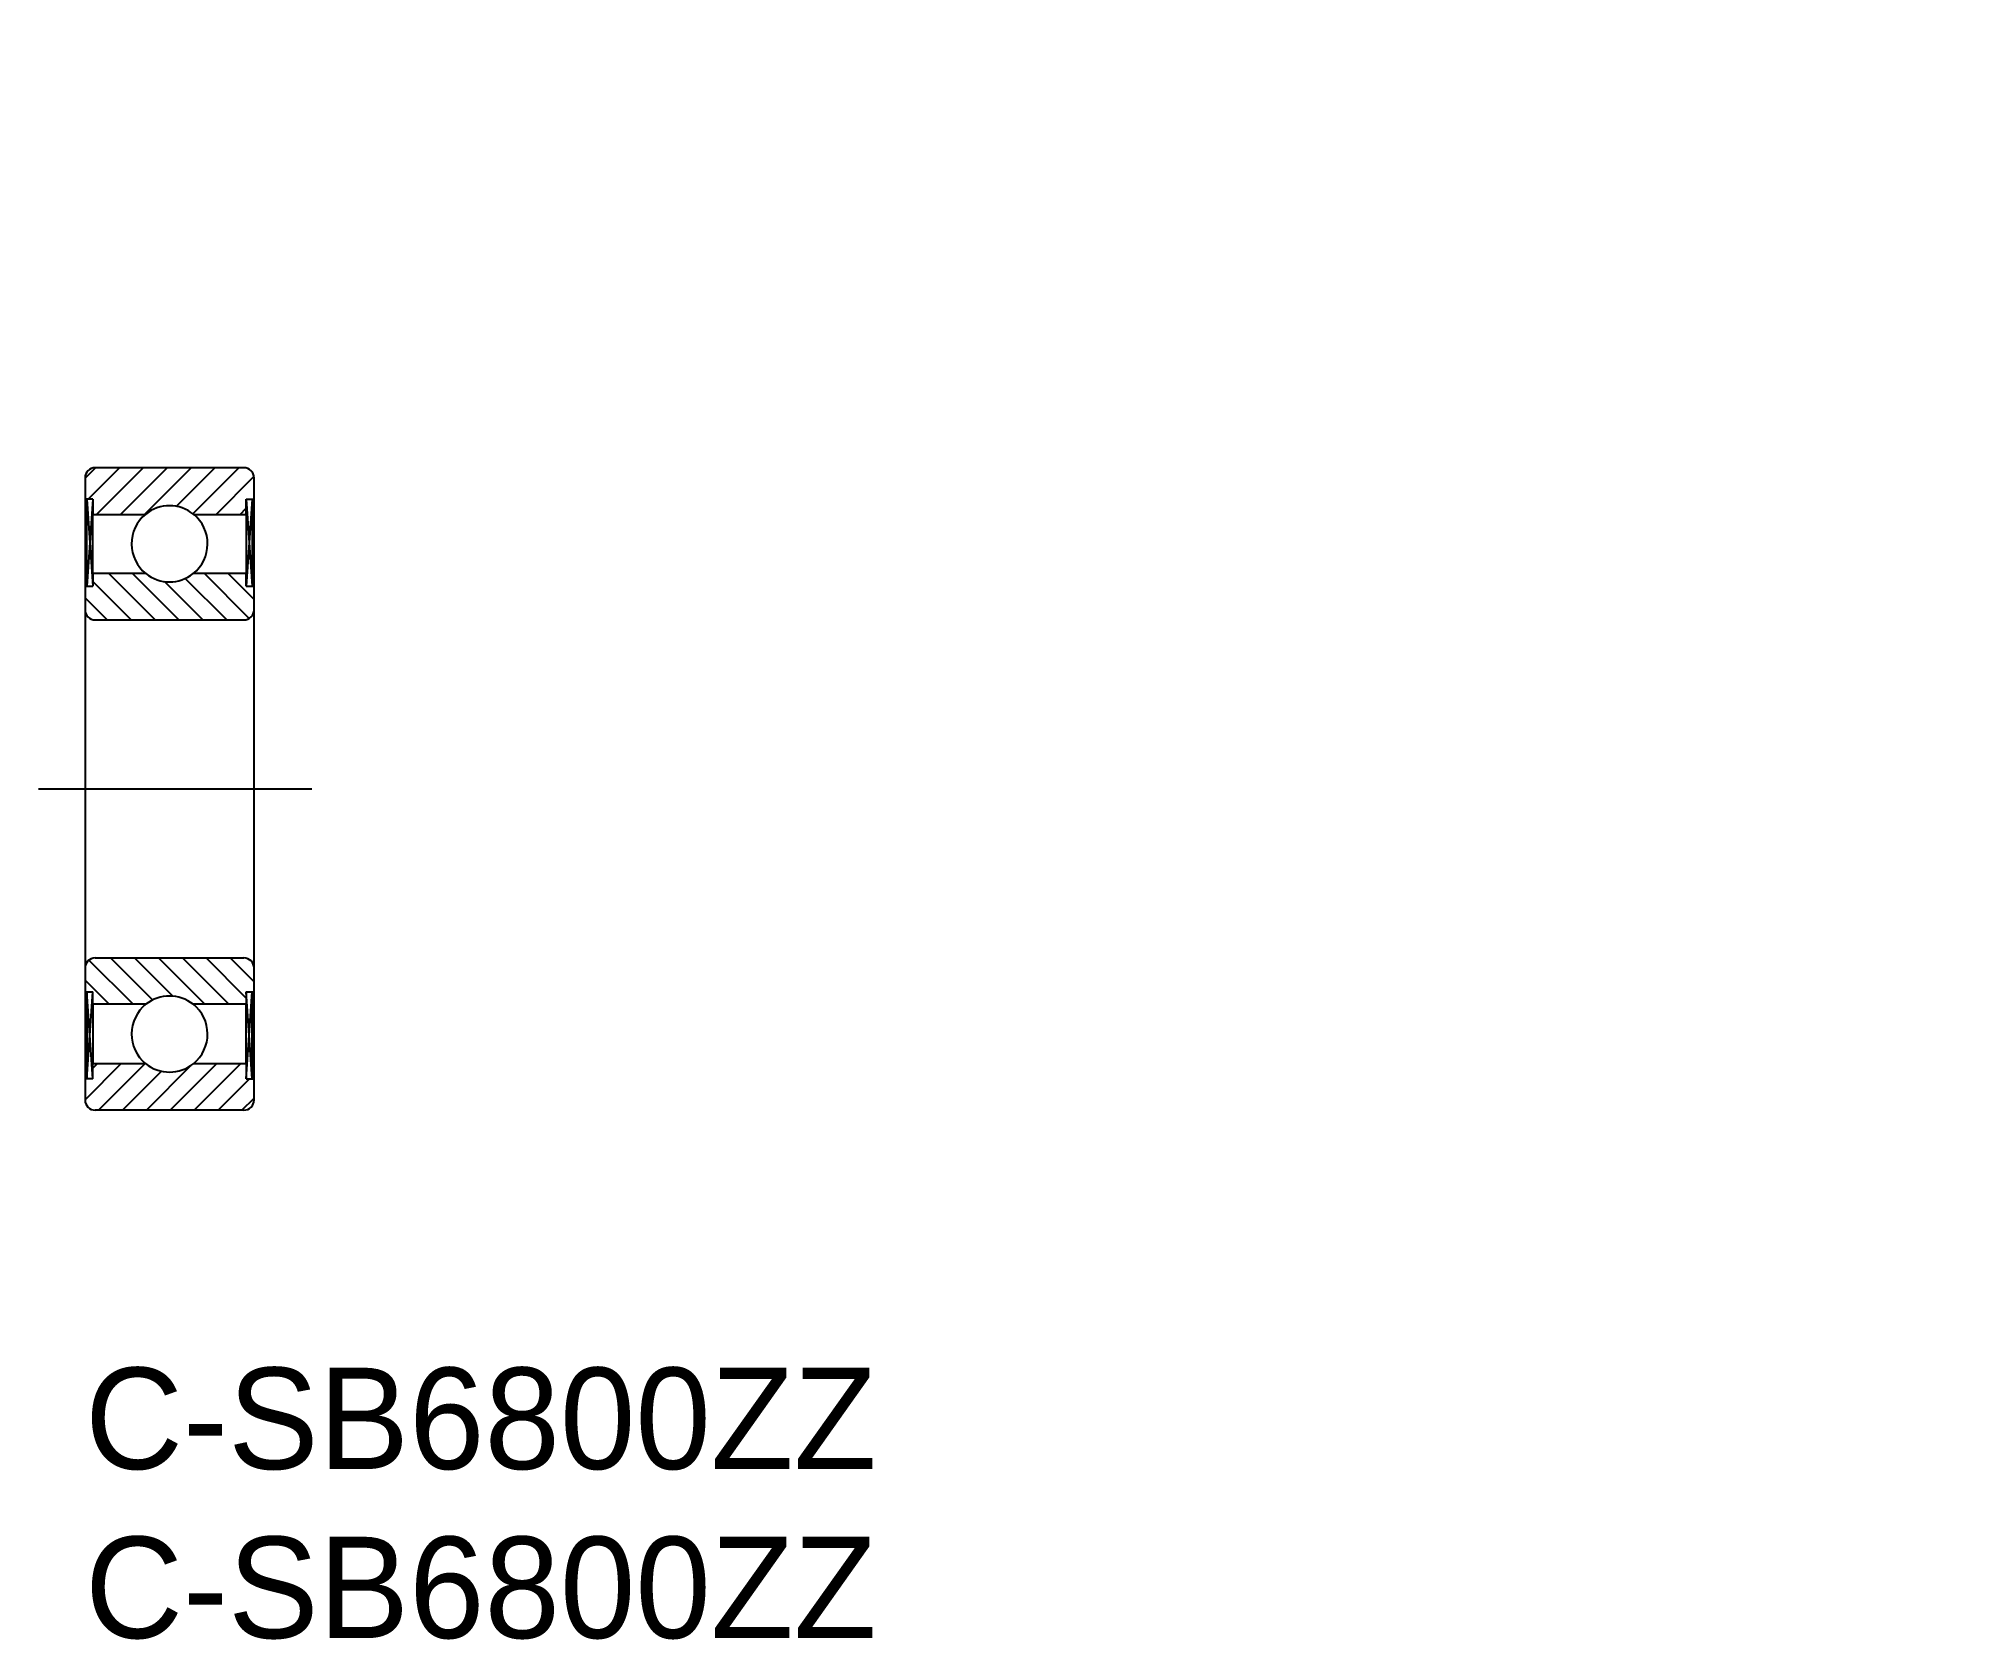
# Model space of a CAD drawing. Extents: x -1.4 to 55.5, y -8 to 39.3.
import ezdxf

# ---------------------------------------------------------------- set-up
doc = ezdxf.new("R2010")
doc.units = 0
doc.header["$PDMODE"] = 1
doc.linetypes.add('CENTER', pattern=[50.8, 31.75, -6.35, 6.35, -6.35])
doc.linetypes.add('CNS_SOLID', pattern=[0])
doc.layers.get('0').update_dxf_attribs({"linetype": 'CONTINUOUS'})
doc.layers.add('CENTER', color=1, linetype='CENTER')
doc.layers.add('VIS', color=7, linetype='CNS_SOLID')

# ---------------------------------------------------------------- blocks, each defined once
blk = doc.blocks.new('*X5')
at = {"layer": 'VIS', "color": 7}
for p, q in [((0, -9.192), (1.072, -8.12)), ((0.23, -8.255), (0.365, -8.12)), ((0.399, -9.5), (1.779, -8.12)), ((1.107, -9.5), (2.262, -8.344)), ((1.814, -9.5), (3.154, -8.159)), ((2.521, -9.5), (3.901, -8.12)), ((3.228, -9.5), (4.608, -8.12)), ((3.935, -9.5), (4.86, -8.575)), ((4.642, -9.5), (5, -9.142))]:
    blk.add_line(p, q, dxfattribs=at)
blk = doc.blocks.new('*X4')
at = {"layer": 'VIS', "color": 7}
for p, q in [((1.42, -6.37), (0.115, -5.065)), ((2.001, -6.244), (0.757, -5)), ((2.595, -6.13), (1.464, -5)), ((3.542, -6.37), (2.172, -5)), ((4.249, -6.37), (2.879, -5)), ((4.77, -6.184), (3.586, -5)), ((5, -5.707), (4.293, -5)), ((0.713, -6.37), (0, -5.657))]:
    blk.add_line(p, q, dxfattribs=at)
blk = doc.blocks.new('*X3')
at = {"layer": 'VIS', "color": 7}
for p, q in [((2.071, 5), (0.701, 6.37)), ((2.778, 5), (1.408, 6.37)), ((4.855, 5.044), (3.529, 6.37)), ((5, 5.607), (4.237, 6.37)), ((1.364, 5), (0.23, 6.134)), ((3.485, 5), (2.346, 6.139)), ((4.192, 5), (2.963, 6.229)), ((0.657, 5), (0, 5.657))]:
    blk.add_line(p, q, dxfattribs=at)
blk = doc.blocks.new('*X2')
at = {"layer": 'VIS', "color": 7}
for p, q in [((0, 9.192), (0.308, 9.5)), ((0.09, 8.575), (1.015, 9.5)), ((0.342, 8.12), (1.722, 9.5)), ((1.049, 8.12), (2.429, 9.5)), ((1.756, 8.12), (3.136, 9.5)), ((2.696, 8.353), (3.843, 9.5)), ((3.187, 8.137), (4.55, 9.5)), ((3.877, 8.12), (4.996, 9.239)), ((4.584, 8.12), (4.77, 8.306))]:
    blk.add_line(p, q, dxfattribs=at)

msp = doc.modelspace()

# ---------------------------------------------------------------- linework, layer by layer
at = {"layer": 'CENTER', "color": 1, "linetype": 'CENTER'}
msp.add_line((-1.378, 17.116), (6.712, 17.116), dxfattribs=at)
at = {"layer": 'VIS', "color": 7}
for p, q in [((0, 26.316), (0, 7.916)), ((4.7, 26.616), (0.3, 26.616)), ((5, 7.916), (5, 26.316)), ((0.23, 25.691), (0, 25.691)), ((0.058, 23.116), (0.058, 25.691)), ((0.058, 25.691), (0.23, 23.116)), ((0.23, 25.691), (0.058, 23.116)), ((0.23, 25.691), (0.23, 25.236)), ((4.77, 25.236), (4.77, 25.691)), ((4.77, 25.691), (5, 25.691)), ((4.77, 25.691), (4.943, 23.116)), ((4.943, 25.691), (4.77, 23.116)), ((4.943, 25.691), (4.943, 23.116)), ((0.23, 25.236), (1.787, 25.236)), ((0.23, 23.486), (0.23, 25.236)), ((3.213, 25.236), (4.77, 25.236)), ((4.77, 25.236), (4.77, 23.486)), ((1.799, 23.486), (0.23, 23.486)), ((0.23, 23.486), (0.23, 23.116)), ((4.77, 23.486), (3.201, 23.486)), ((4.77, 23.116), (4.77, 23.486)), ((0, 23.116), (0.23, 23.116)), ((4.77, 23.116), (5, 23.116)), ((0.3, 22.116), (4.7, 22.116)), ((0.3, 12.116), (4.7, 12.116)), ((0, 11.116), (0.23, 11.116)), ((0.058, 11.116), (0.058, 8.541)), ((0.058, 8.541), (0.23, 11.116)), ((0.23, 8.541), (0.058, 11.116)), ((0.23, 10.746), (0.23, 11.116)), ((4.77, 8.541), (4.943, 11.116)), ((4.943, 8.541), (4.77, 11.116)), ((4.77, 11.116), (4.77, 10.746)), ((4.77, 11.116), (5, 11.116)), ((4.943, 8.541), (4.943, 11.116)), ((0.23, 10.746), (0.23, 8.996)), ((1.799, 10.746), (0.23, 10.746)), ((4.77, 10.746), (3.201, 10.746)), ((4.77, 8.996), (4.77, 10.746)), ((0.23, 8.541), (0, 8.541)), ((0.23, 8.996), (1.787, 8.996)), ((0.23, 8.541), (0.23, 8.996)), ((3.213, 8.996), (4.77, 8.996)), ((4.77, 8.996), (4.77, 8.541)), ((4.77, 8.541), (5, 8.541)), ((4.7, 7.616), (0.3, 7.616))]:
    msp.add_line(p, q, dxfattribs=at)
for centre, radius, start, end in [((0.3, 26.316), 0.3, 90, 180), ((4.7, 26.316), 0.3, 0, 90), ((2.5, 24.366), 1.125, 129.3458, 231.4645), ((2.5, 24.366), 1.125, 50.6542, 129.3458), ((2.5, 24.366), 1.125, 308.5355, 50.6542), ((2.5, 24.366), 1.125, 231.4645, 308.5355), ((0.3, 22.416), 0.3, 180, 270), ((4.7, 22.416), 0.3, 270, 0), ((0.3, 11.816), 0.3, 90, 180), ((4.7, 11.816), 0.3, 0, 90), ((2.5, 9.866), 1.125, 51.4645, 128.5355), ((2.5, 9.866), 1.125, 128.5355, 230.6542), ((2.5, 9.866), 1.125, 309.3458, 51.4645), ((2.5, 9.866), 1.125, 230.6542, 309.3458), ((0.3, 7.916), 0.3, 180, 270), ((4.7, 7.916), 0.3, 270, 0)]:
    msp.add_arc(centre, radius, start, end, dxfattribs=at)
at = {"layer": 'VIS', "color": 7, "extrusion": (1, 0, 0)}
for p in [(43.358, 39.313, -0.874), (43.358, 38.895, 2.571), (43.358, 38.083, -4.118), (43.358, 36.924, 5.427), (43.358, 35.485, -6.42), (43.358, 33.851, 7.039), (40.858, 32.116), (40.858, 32.116), (43.358, 30.381, 7.039), (43.358, 28.747, -6.42), (55.472, 28.494), (41.317, 27.392, -0.657), (41.317, 27.392, 0.657), (43.358, 27.309, 5.427), (49.666, 27.608), (55.472, 27.798, -1.679), (55.472, 27.798, 1.679), (49.275, 26.837, 0.304), (49.666, 27.023, -1.414), (49.666, 27.023, 1.414), (41.317, 26.621, -1.719), (41.317, 26.621, 1.719), (49.275, 26.629, -0.875), (49.275, 26.239, 1.341), (43.358, 26.15, -4.118), (48.166, 25.608), (48.166, 25.608), (53.722, 26.119), (53.722, 26.119), (40.017, 25.371), (40.017, 25.371), (40.189, 25.371), (43.358, 25.337, 2.571), (48.125, 25.114), (48.125, 25.114), (43.358, 24.919, -0.874), (49.275, 24.515, -1.644), (41.317, 24.122, 1.719), (41.317, 24.122, -1.719), (49.275, 23.989, 1.341), (49.666, 24.194, 1.414), (49.666, 24.194, -1.414), (55.472, 24.439, 1.679), (55.472, 24.439, -1.679), (41.317, 23.35, 0.657), (41.317, 23.35, -0.657), (49.275, 23.598, -0.875), (49.275, 23.39, 0.304), (49.666, 23.608), (55.472, 23.744)]:
    msp.add_point(p, dxfattribs=at)
at = {"layer": 'VIS', "color": 7, "extrusion": (-1, 0, 0)}
for p in [(43.358, 39.313, -0.874), (43.358, 38.895, 2.571), (43.358, 38.083, -4.118), (43.358, 36.924, 5.427), (43.358, 35.485, -6.42), (43.358, 33.851, 7.039), (43.358, 30.381, 7.039), (43.358, 28.747, -6.42), (43.358, 27.309, 5.427), (43.358, 26.15, -4.118), (40.189, 25.371), (43.358, 25.337, 2.571), (43.358, 24.919, -0.874)]:
    msp.add_point(p, dxfattribs=at)
at = {"layer": 'VIS', "color": 7, "extrusion": (-1, 1e-16, 0)}
msp.add_point((40.858, 32.116), dxfattribs=at)
at = {"layer": 'VIS', "color": 7, "extrusion": (-1, 0, 1e-16)}
for p in [(55.472, 28.494), (41.317, 27.392, -0.657), (41.317, 27.392, 0.657), (49.666, 27.608), (55.472, 27.798, -1.679), (55.472, 27.798, 1.679), (49.275, 26.837, 0.304), (49.666, 27.023, -1.414), (49.666, 27.023, 1.414), (41.317, 26.621, -1.719), (41.317, 26.621, 1.719), (49.275, 26.629, -0.875), (49.275, 26.239, 1.341), (49.275, 24.515, -1.644), (41.317, 24.122, 1.719), (41.317, 24.122, -1.719), (49.275, 23.989, 1.341), (49.666, 24.194, 1.414), (49.666, 24.194, -1.414), (55.472, 24.439, 1.679), (55.472, 24.439, -1.679), (41.317, 23.35, 0.657), (41.317, 23.35, -0.657), (49.275, 23.598, -0.875), (49.275, 23.39, 0.304), (49.666, 23.608), (55.472, 23.744)]:
    msp.add_point(p, dxfattribs=at)

# ---------------------------------------------------------------- block references
at = {"layer": 'VIS', "color": 7}
for name in ['*X2', '*X3', '*X4', '*X5']:
    msp.add_blockref(name, (0, 17.116), dxfattribs=at)

# ---------------------------------------------------------------- texts
at = {"color": 7, "linetype": 'CONTINUOUS'}
for p in [(0, -3), (0, -8)]:
    msp.add_text('C-SB6800ZZ', height=3, dxfattribs=at).set_placement(p)

doc.saveas('drawing.dxf')
